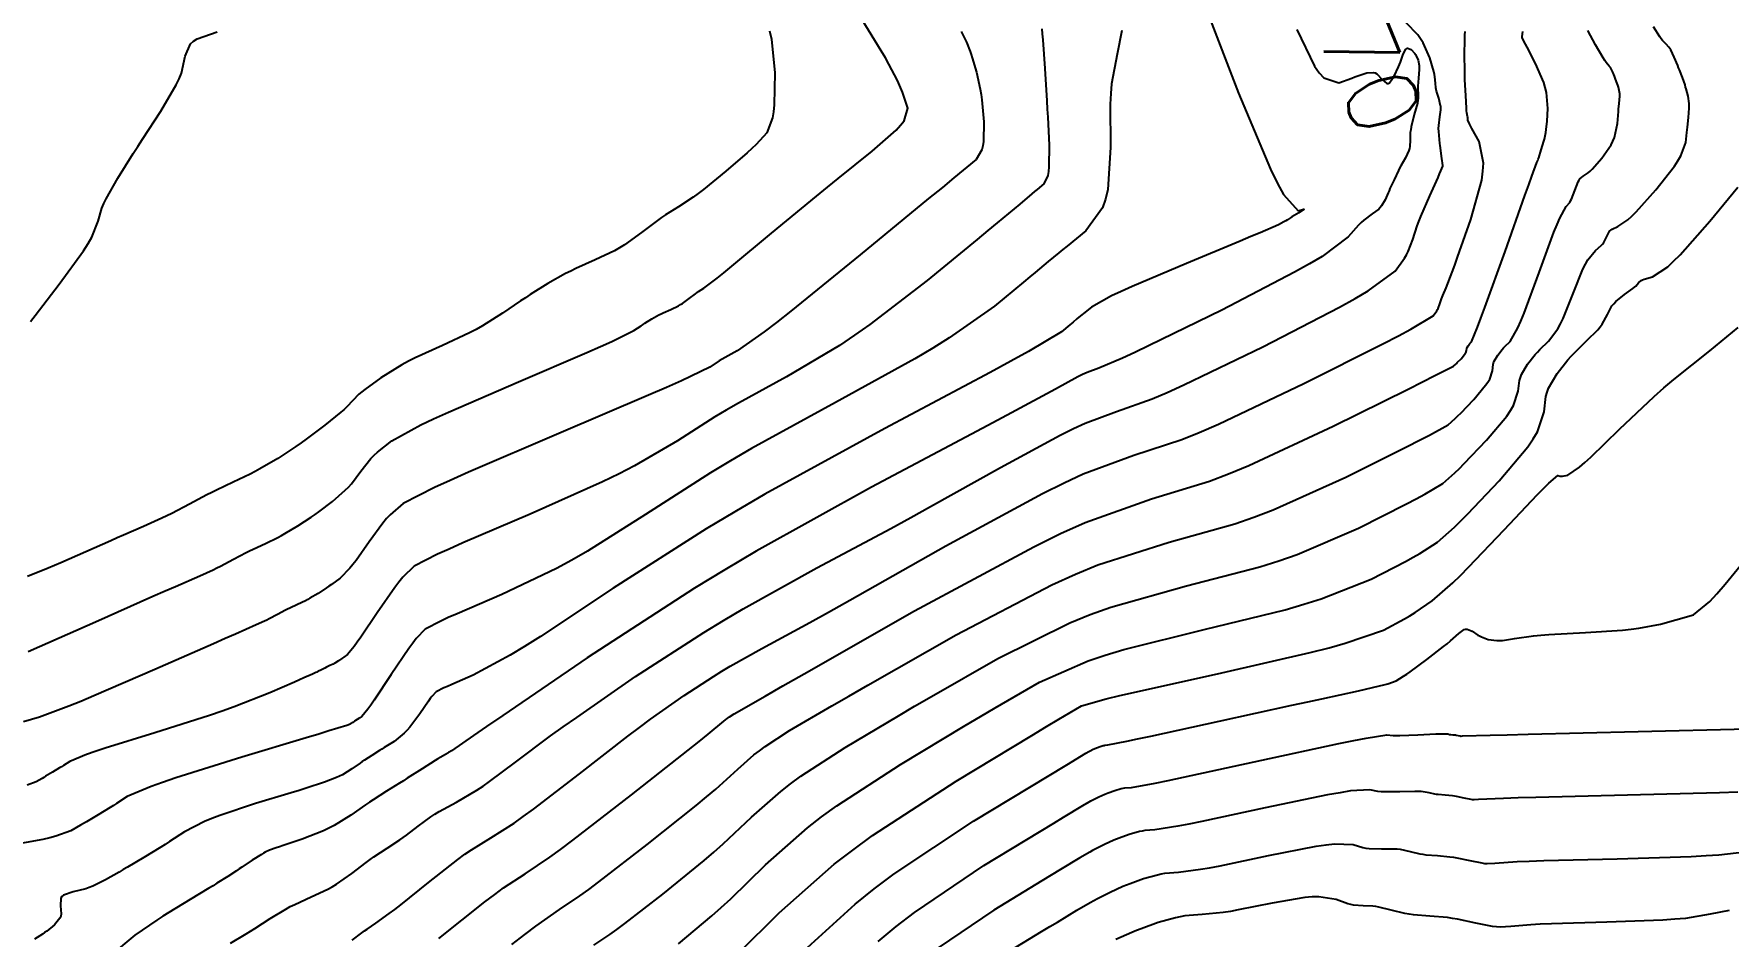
# Model space of a CAD drawing. Header units: metres. Extents: x 837117 to 838479, y 1189012 to 1191015.
# Drawn here: x 837522.6 to 837614.8, y 1190327.7 to 1190376.8 of the extents above; entities that cross this region are included whole.
import ezdxf

# ---------------------------------------------------------------- set-up
doc = ezdxf.new("R2010")
doc.units = ezdxf.units.M
doc.header["$LTSCALE"] = 0.3
doc.layers.add('COTAS 10', color=1, linetype='Continuous')
doc.layers.add('COTAS INT', color=252, linetype='Continuous')
doc.styles.get("Standard").update_dxf_attribs({"font": 'simplex.shx'})

msp = doc.modelspace()

# ---------------------------------------------------------------- linework, layer by layer
at = {"layer": 'COTAS 10'}
for points in [[(837522.325, 1190343.169), (837522.939, 1190343.438), (837525.992, 1190344.783), (837529.12, 1190346.163), (837529.779, 1190346.453), (837530.35, 1190346.704), (837531.666, 1190347.28), (837532.393, 1190347.61), (837532.592, 1190347.706), (837532.79, 1190347.804), (837533.497, 1190348.176), (837534.19, 1190348.542), (837534.379, 1190348.638), (837534.568, 1190348.73), (837535.24, 1190349.043), (837535.916, 1190349.368), (837536.107, 1190349.468), (837536.299, 1190349.573), (837537.007, 1190349.991), (837537.732, 1190350.467), (837537.935, 1190350.608), (837538.139, 1190350.754), (837538.885, 1190351.317), (837539.58, 1190351.93), (837539.753, 1190352.108), (837539.916, 1190352.289), (837540.433, 1190352.97), (837540.971, 1190353.652), (837541.148, 1190353.834), (837541.337, 1190354.012), (837542.118, 1190354.63), (837543.697, 1190355.484), (837544.388, 1190355.811), (837545.19, 1190356.178), (837549.002, 1190357.83), (837552.723, 1190359.419), (837553.467, 1190359.746), (837554.086, 1190360.024), (837555.286, 1190360.62), (837555.672, 1190360.887), (837555.778, 1190360.958), (837555.884, 1190361.026), (837556.262, 1190361.262), (837556.648, 1190361.478), (837556.758, 1190361.535), (837556.87, 1190361.589), (837557.288, 1190361.774), (837557.702, 1190361.971), (837557.812, 1190362.034), (837557.92, 1190362.099), (837558.292, 1190362.365), (837558.633, 1190362.626), (837558.72, 1190362.689), (837558.805, 1190362.748), (837559.088, 1190362.925), (837559.814, 1190363.475), (837560.179, 1190363.769), (837560.614, 1190364.123), (837562.776, 1190365.914), (837565.211, 1190367.93), (837565.819, 1190368.427), (837566.398, 1190368.897), (837568.25, 1190370.372), (837569.558, 1190371.522), (837569.795, 1190371.787), (837569.978, 1190372.029), (837570.185, 1190372.711), (837570.009, 1190373.264), (837569.951, 1190373.426), (837569.889, 1190373.591), (837569.63, 1190374.218), (837569.159, 1190375.121), (837568.963, 1190375.46), (837568.739, 1190375.838), (837567.694, 1190377.524)], [(837553.102, 1190327.181), (837553.974, 1190327.759), (837554.352, 1190328.036), (837554.79, 1190328.363), (837556.862, 1190329.966), (837559.097, 1190331.784), (837559.637, 1190332.247), (837560.142, 1190332.692), (837561.685, 1190334.153), (837563.268, 1190335.552), (837563.8, 1190335.958), (837564.372, 1190336.372), (837566.775, 1190337.936), (837569.673, 1190339.663), (837570.557, 1190340.181), (837571.476, 1190340.716), (837575.091, 1190342.788), (837579.004, 1190344.722), (837580.111, 1190345.168), (837581.229, 1190345.577), (837585.353, 1190346.733), (837589.337, 1190347.765), (837590.367, 1190348.096), (837591.364, 1190348.446), (837594.7, 1190349.871), (837597.308, 1190351.189), (837597.846, 1190351.47), (837598.305, 1190351.716), (837599.297, 1190352.304), (837599.947, 1190352.88), (837600.19, 1190353.118), (837600.46, 1190353.39), (837601.662, 1190354.657), (837602.768, 1190355.972), (837602.977, 1190356.274), (837603.144, 1190356.549), (837603.398, 1190357.319), (837603.462, 1190357.906), (837603.509, 1190358.065), (837603.568, 1190358.223), (837603.89, 1190358.784), (837604.312, 1190359.314), (837604.435, 1190359.453), (837604.561, 1190359.589), (837605.038, 1190360.05), (837605.546, 1190360.715), (837605.691, 1190360.978), (837605.839, 1190361.276), (837606.389, 1190362.639), (837606.917, 1190363.964), (837607.05, 1190364.238), (837607.177, 1190364.472), (837607.589, 1190364.98), (837607.912, 1190365.245), (837607.983, 1190365.324), (837608.046, 1190365.407), (837608.206, 1190365.73), (837608.365, 1190366.023), (837608.428, 1190366.086), (837608.498, 1190366.142), (837608.819, 1190366.282), (837609.362, 1190366.643), (837609.572, 1190366.839), (837609.809, 1190367.076), (837610.882, 1190368.279), (837611.889, 1190369.569), (837612.085, 1190369.862), (837612.245, 1190370.127), (837612.52, 1190370.851), (837612.565, 1190371.39), (837612.58, 1190371.539), (837612.595, 1190371.687), (837612.659, 1190372.219), (837612.698, 1190372.719), (837612.698, 1190372.847), (837612.693, 1190372.971), (837612.635, 1190373.379), (837612.534, 1190373.763), (837612.502, 1190373.871), (837612.468, 1190373.981), (837612.33, 1190374.383), (837612.169, 1190374.802), (837612.122, 1190374.921), (837612.072, 1190375.043), (837611.882, 1190375.495), (837611.691, 1190375.885), (837611.642, 1190375.967), (837611.594, 1190376.038), (837611.434, 1190376.2), (837611.239, 1190376.399), (837611.169, 1190376.493), (837611.092, 1190376.604), (837610.757, 1190377.143)], [(837591.351, 1190376.996), (837592.315, 1190375.002), (837592.567, 1190374.646), (837592.811, 1190374.374), (837593.635, 1190374.102), (837594.341, 1190374.356), (837594.511, 1190374.417), (837594.669, 1190374.472), (837595.149, 1190374.638), (837595.525, 1190374.667), (837595.619, 1190374.636), (837595.707, 1190374.59), (837595.988, 1190374.284), (837596.24, 1190374.059), (837596.311, 1190374.063), (837596.382, 1190374.095), (837596.643, 1190374.453), (837596.879, 1190374.969), (837596.934, 1190375.102), (837596.985, 1190375.23), (837597.132, 1190375.654), (837597.271, 1190375.932), (837597.317, 1190375.968), (837597.366, 1190375.986), (837597.569, 1190375.903), (837597.764, 1190375.695), (837597.808, 1190375.635), (837597.847, 1190375.572), (837597.953, 1190375.336), (837598.002, 1190375.037), (837598.006, 1190374.935), (837598.006, 1190374.825), (837597.969, 1190374.359), (837597.928, 1190373.913), (837597.925, 1190373.815), (837597.925, 1190373.729), (837597.956, 1190373.511), (837597.956, 1190373.249), (837597.937, 1190373.134), (837597.909, 1190373.001), (837597.74, 1190372.37), (837597.57, 1190371.701), (837597.542, 1190371.545), (837597.521, 1190371.401), (837597.515, 1190370.983), (837597.504, 1190370.63), (837597.48, 1190370.526), (837597.448, 1190370.42), (837597.257, 1190370.017), (837597.01, 1190369.579), (837596.943, 1190369.451), (837596.876, 1190369.321), (837596.636, 1190368.828), (837596.417, 1190368.349), (837596.364, 1190368.228), (837596.313, 1190368.111), (837596.154, 1190367.729), (837595.96, 1190367.398), (837595.887, 1190367.314), (837595.806, 1190367.233), (837595.445, 1190366.966), (837594.993, 1190366.623), (837594.854, 1190366.495), (837594.711, 1190366.351), (837594.145, 1190365.712), (837592.724, 1190364.655), (837592.04, 1190364.249), (837591.231, 1190363.793), (837587.262, 1190361.738), (837583.323, 1190359.807), (837582.532, 1190359.43), (837581.872, 1190359.122), (837580.574, 1190358.579), (837579.938, 1190358.345), (837579.696, 1190358.232), (837579.426, 1190358.098), (837578.212, 1190357.439), (837575.826, 1190356.136), (837574.817, 1190355.595), (837573.658, 1190354.977), (837568.212, 1190352.095), (837561.927, 1190348.61), (837560.239, 1190347.611), (837558.573, 1190346.598), (837552.743, 1190342.817), (837548.151, 1190339.684), (837547.266, 1190339.079), (837546.548, 1190338.588), (837545.351, 1190337.763), (837545.238, 1190337.682), (837545.203, 1190337.659), (837545.167, 1190337.637), (837545.025, 1190337.559), (837544.74, 1190337.393), (837544.613, 1190337.315), (837544.466, 1190337.224), (837543.762, 1190336.779), (837542.953, 1190336.266), (837542.74, 1190336.132), (837542.532, 1190336.001), (837541.817, 1190335.556), (837541.103, 1190335.098), (837540.895, 1190334.959), (837540.683, 1190334.816), (837539.88, 1190334.253), (837538.968, 1190333.69), (837538.687, 1190333.547), (837538.393, 1190333.408), (837537.231, 1190332.952), (837536.203, 1190332.604), (837535.994, 1190332.534), (837535.818, 1190332.475), (837535.457, 1190332.357), (837535.224, 1190332.245), (837535.129, 1190332.189), (837535.021, 1190332.124), (837534.518, 1190331.8), (837533.956, 1190331.426), (837533.81, 1190331.329), (837533.667, 1190331.235), (837533.188, 1190330.92), (837532.6, 1190330.548), (837532.389, 1190330.419), (837532.157, 1190330.278), (837531.145, 1190329.676), (837529.986, 1190328.965), (837529.66, 1190328.757), (837529.333, 1190328.542), (837528.136, 1190327.726), (837526.704, 1190326.532)], [(837615.333, 1190335.514), (837614.351, 1190335.48), (837609.344, 1190335.345), (837604.358, 1190335.222), (837603.39, 1190335.194), (837602.601, 1190335.17), (837601.238, 1190335.107), (837600.997, 1190335.093), (837600.915, 1190335.099), (837600.826, 1190335.11), (837600.45, 1190335.187), (837600.036, 1190335.275), (837599.923, 1190335.294), (837599.812, 1190335.309), (837599.414, 1190335.343), (837599.042, 1190335.374), (837598.946, 1190335.388), (837598.853, 1190335.403), (837598.541, 1190335.478), (837598.119, 1190335.54), (837597.956, 1190335.548), (837597.773, 1190335.552), (837596.946, 1190335.53), (837596.115, 1190335.517), (837595.93, 1190335.527), (837595.764, 1190335.541), (837595.325, 1190335.641), (837594.261, 1190335.572), (837593.701, 1190335.48), (837593.025, 1190335.357), (837589.624, 1190334.65), (837586.178, 1190333.913), (837585.474, 1190333.771), (837584.878, 1190333.656), (837583.63, 1190333.465), (837583.087, 1190333.417), (837582.935, 1190333.392), (837582.783, 1190333.361), (837582.229, 1190333.208), (837581.684, 1190333.011), (837581.537, 1190332.953), (837581.392, 1190332.893), (837580.883, 1190332.663), (837580.375, 1190332.404), (837580.23, 1190332.326), (837580.085, 1190332.245), (837579.545, 1190331.931), (837578.492, 1190331.294), (837577.476, 1190330.678), (837574.859, 1190329.092), (837571.829, 1190327.041)]]:
    msp.add_lwpolyline(points, dxfattribs=at)
at = {"layer": 'COTAS INT'}
for points in [[(837586.542, 1190377.788), (837588.177, 1190373.529), (837589.921, 1190369.4), (837590.295, 1190368.627), (837590.622, 1190368.015), (837591.413, 1190367.143), (837591.714, 1190367.231), (837591.732, 1190367.225), (837591.722, 1190367.206), (837591.451, 1190367.023), (837591.082, 1190366.802), (837591.01, 1190366.757), (837590.951, 1190366.72), (837590.845, 1190366.647), (837590.756, 1190366.591), (837590.707, 1190366.564), (837590.647, 1190366.533), (837590.343, 1190366.379), (837589.349, 1190365.944), (837588.854, 1190365.735), (837588.264, 1190365.488), (837585.34, 1190364.277), (837582.392, 1190363.023), (837581.786, 1190362.749), (837581.272, 1190362.507), (837580.176, 1190361.898), (837579.75, 1190361.554), (837579.658, 1190361.48), (837579.577, 1190361.414), (837579.38, 1190361.251), (837579.175, 1190361.08), (837579.09, 1190361.01), (837578.993, 1190360.93), (837578.541, 1190360.558), (837576.743, 1190359.485), (837575.798, 1190358.963), (837574.659, 1190358.343), (837568.93, 1190355.292), (837562.411, 1190351.717), (837560.773, 1190350.767), (837559.208, 1190349.833), (837554.162, 1190346.604), (837550.21, 1190343.981), (837549.335, 1190343.429), (837548.555, 1190342.953), (837546.531, 1190341.867), (837545.37, 1190341.37), (837545.135, 1190341.265), (837544.937, 1190341.175), (837544.532, 1190340.969), (837544.297, 1190340.718), (837544.206, 1190340.6), (837544.104, 1190340.46), (837543.64, 1190339.777), (837543.098, 1190339.046), (837542.946, 1190338.876), (837542.793, 1190338.719), (837542.233, 1190338.269), (837541.703, 1190337.932), (837541.569, 1190337.848), (837541.44, 1190337.767), (837541.02, 1190337.505), (837540.619, 1190337.248), (837540.503, 1190337.17), (837540.383, 1190337.089), (837539.933, 1190336.774), (837539.421, 1190336.458), (837539.263, 1190336.377), (837539.098, 1190336.299), (837538.445, 1190336.043), (837537.447, 1190335.721), (837537.065, 1190335.602), (837536.636, 1190335.469), (837534.704, 1190334.882), (837532.754, 1190334.238), (837532.314, 1190334.069), (837531.917, 1190333.905), (837530.842, 1190333.349), (837530.02, 1190332.815), (837529.782, 1190332.664), (837529.54, 1190332.513), (837528.629, 1190331.958), (837527.736, 1190331.428), (837527.506, 1190331.292), (837527.283, 1190331.162), (837526.538, 1190330.731), (837525.844, 1190330.389), (837525.652, 1190330.314), (837525.461, 1190330.248), (837524.772, 1190330.081), (837524.25, 1190329.899), (837524.163, 1190329.823), (837524.101, 1190329.737), (837524.087, 1190329.332), (837524.128, 1190328.882), (837524.101, 1190328.766), (837524.057, 1190328.654), (837523.759, 1190328.282), (837523.344, 1190327.953), (837523.226, 1190327.869), (837523.107, 1190327.788), (837522.666, 1190327.517)], [(837533.329, 1190327.29), (837534.187, 1190327.807), (837534.423, 1190327.953), (837534.657, 1190328.099), (837535.496, 1190328.639), (837536.345, 1190329.151), (837536.586, 1190329.281), (837536.83, 1190329.405), (837537.733, 1190329.809), (837538.631, 1190330.23), (837538.871, 1190330.365), (837539.108, 1190330.508), (837539.934, 1190331.089), (837540.717, 1190331.684), (837540.927, 1190331.836), (837541.135, 1190331.981), (837541.858, 1190332.459), (837542.545, 1190332.911), (837542.729, 1190333.04), (837542.91, 1190333.172), (837543.544, 1190333.662), (837544.237, 1190334.168), (837544.457, 1190334.309), (837544.689, 1190334.451), (837545.624, 1190334.965), (837546.734, 1190335.612), (837547.074, 1190335.838), (837547.43, 1190336.083), (837548.836, 1190337.134), (837550.753, 1190338.567), (837551.43, 1190339.053), (837552.171, 1190339.578), (837555.377, 1190341.795), (837559.091, 1190344.203), (837560.152, 1190344.848), (837561.228, 1190345.484), (837565.231, 1190347.705), (837569.257, 1190349.857), (837570.346, 1190350.45), (837571.425, 1190351.042), (837575.231, 1190353.17), (837578.469, 1190354.927), (837579.19, 1190355.284), (837579.835, 1190355.586), (837581.53, 1190356.209), (837583.48, 1190356.907), (837584.286, 1190357.256), (837585.208, 1190357.672), (837589.497, 1190359.735), (837593.667, 1190361.889), (837594.514, 1190362.362), (837595.227, 1190362.782), (837596.69, 1190363.854), (837597.199, 1190364.557), (837597.31, 1190364.744), (837597.408, 1190364.929), (837597.657, 1190365.569), (837597.9, 1190366.311), (837597.994, 1190366.56), (837598.1, 1190366.827), (837598.581, 1190367.95), (837599.03, 1190368.954), (837599.116, 1190369.146), (837599.185, 1190369.302), (837599.298, 1190369.556), (837599.3, 1190369.566), (837599.301, 1190369.569), (837599.301, 1190369.571), (837599.3, 1190369.577), (837599.274, 1190369.749), (837599.259, 1190369.856), (837599.24, 1190369.989), (837599.144, 1190370.682), (837599.134, 1190370.791), (837599.07, 1190371.445), (837599.065, 1190371.622), (837599.067, 1190371.784), (837599.132, 1190372.247), (837599.188, 1190372.625), (837599.185, 1190372.734), (837599.175, 1190372.84), (837599.174, 1190372.845), (837599.067, 1190373.259), (837598.943, 1190373.644), (837598.922, 1190373.736), (837598.906, 1190373.822), (837598.896, 1190374.078), (837598.865, 1190374.419), (837598.836, 1190374.558), (837598.798, 1190374.717), (837598.586, 1190375.451), (837598.215, 1190376.278), (837598.077, 1190376.496), (837597.923, 1190376.709), (837597.305, 1190377.369)], [(837581.828, 1190376.949), (837581.578, 1190375.65), (837581.272, 1190374.041), (837581.223, 1190373.51), (837581.191, 1190372.94), (837581.204, 1190370.572), (837581.071, 1190368.287), (837580.945, 1190367.771), (837580.781, 1190367.305), (837579.869, 1190366.042), (837578.848, 1190365.218), (837578.616, 1190365.029), (837578.406, 1190364.857), (837577.828, 1190364.377), (837577.114, 1190363.781), (837576.817, 1190363.535), (837576.477, 1190363.255), (837574.893, 1190361.953), (837572.435, 1190360.217), (837571.544, 1190359.664), (837570.562, 1190359.079), (837566.257, 1190356.702), (837561.689, 1190354.197), (837560.542, 1190353.531), (837559.445, 1190352.877), (837555.91, 1190350.615), (837552.762, 1190348.617), (837551.909, 1190348.13), (837551.066, 1190347.671), (837548.089, 1190346.254), (837545.673, 1190345.218), (837545.183, 1190345.001), (837544.771, 1190344.813), (837543.928, 1190344.384), (837543.439, 1190343.862), (837543.25, 1190343.615), (837543.037, 1190343.324), (837542.073, 1190341.904), (837541.15, 1190340.514), (837540.963, 1190340.242), (837540.807, 1190340.019), (837540.488, 1190339.621), (837540.372, 1190339.548), (837540.343, 1190339.529), (837540.315, 1190339.511), (837540.223, 1190339.454), (837540.135, 1190339.398), (837540.11, 1190339.381), (837540.084, 1190339.363), (837539.985, 1190339.294), (837539.873, 1190339.225), (837539.839, 1190339.207), (837539.803, 1190339.19), (837539.66, 1190339.134), (837538.692, 1190338.838), (837538.135, 1190338.669), (837537.454, 1190338.463), (837533.952, 1190337.407), (837530.369, 1190336.287), (837529.636, 1190336.041), (837529.017, 1190335.823), (837527.717, 1190335.266), (837527.132, 1190334.885), (837526.963, 1190334.778), (837526.791, 1190334.671), (837526.142, 1190334.275), (837525.507, 1190333.898), (837525.343, 1190333.802), (837525.184, 1190333.709), (837524.654, 1190333.402), (837523.841, 1190333.108), (837523.504, 1190333.022), (837523.118, 1190332.935), (837521.319, 1190332.605)], [(837573.08, 1190376.885), (837573.381, 1190376.309), (837573.574, 1190375.808), (837573.632, 1190375.638), (837573.691, 1190375.456), (837573.919, 1190374.686), (837574.127, 1190373.751), (837574.173, 1190373.464), (837574.214, 1190373.165), (837574.324, 1190371.983), (837574.306, 1190370.901), (837574.268, 1190370.664), (837574.214, 1190370.455), (837573.9, 1190369.929), (837572.684, 1190368.922), (837572.063, 1190368.41), (837571.318, 1190367.797), (837567.597, 1190364.742), (837563.818, 1190361.682), (837563.036, 1190361.066), (837562.368, 1190360.55), (837560.909, 1190359.521), (837560.245, 1190359.157), (837560.079, 1190359.06), (837559.919, 1190358.965), (837559.406, 1190358.636), (837557.865, 1190357.89), (837557.058, 1190357.531), (837556.086, 1190357.107), (837551.204, 1190355.027), (837546.278, 1190352.915), (837545.28, 1190352.471), (837544.439, 1190352.089), (837542.722, 1190351.215), (837542.021, 1190350.604), (837541.822, 1190350.387), (837541.621, 1190350.15), (837540.875, 1190349.12), (837540.169, 1190348.111), (837539.994, 1190347.886), (837539.827, 1190347.685), (837539.295, 1190347.156), (837538.823, 1190346.801), (837538.694, 1190346.708), (837538.566, 1190346.619), (837538.107, 1190346.318), (837537.66, 1190346.054), (837537.538, 1190345.987), (837537.417, 1190345.924), (837536.99, 1190345.718), (837536.565, 1190345.521), (837536.446, 1190345.462), (837536.326, 1190345.402), (837535.888, 1190345.17), (837535.441, 1190344.935), (837535.316, 1190344.873), (837535.19, 1190344.812), (837534.73, 1190344.603), (837533.602, 1190344.109), (837533.055, 1190343.868), (837532.406, 1190343.582), (837529.215, 1190342.174), (837525.909, 1190340.743), (837525.187, 1190340.442), (837524.55, 1190340.183), (837522.949, 1190339.595), (837522.082, 1190339.326)], [(837577.47, 1190377.039), (837577.5, 1190376.756), (837577.53, 1190376.429), (837577.641, 1190374.882), (837577.745, 1190373.127), (837577.77, 1190372.669), (837577.794, 1190372.224), (837577.868, 1190370.715), (837577.864, 1190369.522), (837577.839, 1190369.274), (837577.804, 1190369.063), (837577.589, 1190368.601), (837577.217, 1190368.295), (837577.081, 1190368.182), (837576.932, 1190368.057), (837576.277, 1190367.503), (837575.052, 1190366.481), (837574.543, 1190366.06), (837573.961, 1190365.58), (837571.245, 1190363.348), (837568.127, 1190360.95), (837567.29, 1190360.365), (837566.465, 1190359.814), (837563.583, 1190358.111), (837560.967, 1190356.677), (837560.31, 1190356.296), (837559.682, 1190355.921), (837557.658, 1190354.625), (837555.313, 1190353.253), (837554.484, 1190352.831), (837553.576, 1190352.389), (837549.646, 1190350.64), (837545.976, 1190349.067), (837545.231, 1190348.736), (837544.605, 1190348.451), (837543.325, 1190347.8), (837542.706, 1190347.196), (837542.497, 1190346.941), (837542.271, 1190346.648), (837541.316, 1190345.271), (837540.423, 1190343.933), (837540.235, 1190343.664), (837540.073, 1190343.44), (837539.705, 1190342.996), (837539.507, 1190342.847), (837539.453, 1190342.808), (837539.4, 1190342.771), (837539.208, 1190342.645), (837539.02, 1190342.534), (837538.969, 1190342.506), (837538.919, 1190342.48), (837538.74, 1190342.394), (837538.562, 1190342.311), (837538.462, 1190342.261), (837538.278, 1190342.164), (837538.091, 1190342.066), (837538.039, 1190342.04), (837537.986, 1190342.014), (837537.794, 1190341.927), (837537.322, 1190341.72), (837537.093, 1190341.619), (837536.821, 1190341.499), (837535.485, 1190340.91), (837533.543, 1190340.143), (837532.889, 1190339.911), (837532.185, 1190339.671), (837529.223, 1190338.734), (837526.511, 1190337.893), (837525.965, 1190337.713), (837525.507, 1190337.556), (837524.593, 1190337.183), (837524.245, 1190336.956), (837524.144, 1190336.892), (837524.041, 1190336.828), (837523.655, 1190336.593), (837523.277, 1190336.369), (837523.18, 1190336.311), (837523.085, 1190336.256), (837522.77, 1190336.074), (837522.274, 1190335.896)], [(837562.666, 1190376.922), (837562.76, 1190376.477), (837562.944, 1190374.634), (837562.915, 1190372.903), (837562.876, 1190372.528), (837562.823, 1190372.199), (837562.517, 1190371.387), (837561.935, 1190370.751), (837561.707, 1190370.532), (837561.45, 1190370.295), (837560.284, 1190369.285), (837559.065, 1190368.301), (837558.775, 1190368.081), (837558.506, 1190367.884), (837557.706, 1190367.358), (837556.995, 1190366.911), (837556.781, 1190366.763), (837556.561, 1190366.605), (837555.705, 1190365.949), (837554.768, 1190365.28), (837554.497, 1190365.115), (837554.22, 1190364.958), (837553.178, 1190364.462), (837552.128, 1190363.997), (837551.846, 1190363.86), (837551.568, 1190363.718), (837550.598, 1190363.175), (837549.647, 1190362.581), (837549.382, 1190362.408), (837549.115, 1190362.231), (837548.143, 1190361.56), (837547.045, 1190360.869), (837546.699, 1190360.68), (837546.334, 1190360.491), (837544.865, 1190359.817), (837543.384, 1190359.138), (837543.013, 1190358.947), (837542.658, 1190358.754), (837541.515, 1190358.045), (837540.652, 1190357.42), (837540.474, 1190357.28), (837540.322, 1190357.154), (837539.992, 1190356.819), (837539.663, 1190356.466), (837539.512, 1190356.329), (837539.334, 1190356.175), (837538.475, 1190355.478), (837537.455, 1190354.708), (837537.176, 1190354.508), (837536.898, 1190354.315), (837535.907, 1190353.664), (837534.939, 1190353.093), (837534.675, 1190352.949), (837534.415, 1190352.811), (837533.49, 1190352.367), (837532.571, 1190351.94), (837532.313, 1190351.813), (837532.054, 1190351.683), (837531.106, 1190351.181), (837530.139, 1190350.674), (837529.869, 1190350.539), (837529.597, 1190350.408), (837528.602, 1190349.956), (837527.512, 1190349.482), (837527.179, 1190349.337), (837526.833, 1190349.185), (837525.473, 1190348.586), (837524.105, 1190347.991), (837523.755, 1190347.841), (837523.418, 1190347.699), (837522.301, 1190347.24)], [(837522.459, 1190361.106), (837522.711, 1190361.434), (837524.018, 1190363.142), (837525.33, 1190364.956), (837525.584, 1190365.352), (837525.791, 1190365.701), (837526.144, 1190366.574), (837526.335, 1190367.281), (837526.439, 1190367.525), (837526.566, 1190367.79), (837527.211, 1190368.92), (837528.049, 1190370.249), (837528.298, 1190370.639), (837528.554, 1190371.038), (837529.541, 1190372.562), (837530.376, 1190373.985), (837530.536, 1190374.322), (837530.665, 1190374.633), (837530.878, 1190375.55), (837531.152, 1190376.213), (837531.32, 1190376.364), (837531.529, 1190376.501), (837532.619, 1190376.88)], [(837539.955, 1190327.459), (837540.482, 1190327.86), (837540.624, 1190327.962), (837540.763, 1190328.059), (837541.25, 1190328.381), (837541.977, 1190328.901), (837542.268, 1190329.125), (837542.597, 1190329.383), (837544.111, 1190330.601), (837545.705, 1190331.85), (837546.085, 1190332.127), (837546.439, 1190332.375), (837547.494, 1190333.019), (837548.77, 1190333.827), (837549.264, 1190334.178), (837549.817, 1190334.583), (837552.321, 1190336.505), (837554.957, 1190338.546), (837555.594, 1190339.027), (837556.191, 1190339.471), (837558.011, 1190340.772), (837559.609, 1190341.808), (837560.065, 1190342.086), (837560.528, 1190342.359), (837562.25, 1190343.315), (837564.856, 1190344.736), (837565.876, 1190345.305), (837567.024, 1190345.948), (837572.25, 1190348.902), (837577.512, 1190351.756), (837578.684, 1190352.337), (837579.732, 1190352.827), (837582.485, 1190353.84), (837585.087, 1190354.693), (837586.04, 1190355.082), (837587.092, 1190355.537), (837591.731, 1190357.732), (837596.032, 1190359.898), (837596.871, 1190360.334), (837597.559, 1190360.7), (837598.772, 1190361.43), (837598.96, 1190361.691), (837599.002, 1190361.76), (837599.038, 1190361.829), (837599.131, 1190362.066), (837599.221, 1190362.342), (837599.256, 1190362.434), (837599.295, 1190362.533), (837599.473, 1190362.95), (837599.806, 1190363.8), (837599.942, 1190364.173), (837600.098, 1190364.605), (837600.82, 1190366.663), (837601.406, 1190368.801), (837601.475, 1190369.285), (837601.504, 1190369.722), (837601.272, 1190370.907), (837600.875, 1190371.62), (837600.799, 1190371.758), (837600.739, 1190371.872), (837600.646, 1190372.069), (837600.651, 1190372.102), (837600.653, 1190372.12), (837600.656, 1190372.155), (837600.652, 1190372.192), (837600.65, 1190372.204), (837600.646, 1190372.215), (837600.627, 1190372.26), (837600.598, 1190372.464), (837600.588, 1190372.577), (837600.578, 1190372.713), (837600.535, 1190373.406), (837600.496, 1190374.263), (837600.488, 1190374.503), (837600.482, 1190374.743), (837600.468, 1190375.62), (837600.481, 1190376.464), (837600.491, 1190376.684), (837600.504, 1190376.898)], [(837544.679, 1190327.54), (837547.173, 1190329.533), (837547.713, 1190329.946), (837548.189, 1190330.299), (837549.363, 1190331.073), (837550.708, 1190331.965), (837551.291, 1190332.391), (837551.966, 1190332.896), (837555.16, 1190335.368), (837558.237, 1190337.794), (837558.836, 1190338.27), (837559.326, 1190338.66), (837560.184, 1190339.362), (837560.357, 1190339.515), (837560.415, 1190339.559), (837560.477, 1190339.604), (837560.739, 1190339.775), (837562.422, 1190340.739), (837563.379, 1190341.285), (837564.55, 1190341.951), (837570.556, 1190345.364), (837577.032, 1190348.856), (837578.499, 1190349.573), (837579.826, 1190350.18), (837583.441, 1190351.471), (837586.598, 1190352.43), (837587.634, 1190352.829), (837588.742, 1190353.285), (837593.33, 1190355.414), (837597.407, 1190357.441), (837598.192, 1190357.833), (837598.827, 1190358.152), (837599.88, 1190358.691), (837599.991, 1190358.789), (837600.032, 1190358.829), (837600.078, 1190358.875), (837600.283, 1190359.091), (837600.471, 1190359.315), (837600.506, 1190359.366), (837600.535, 1190359.413), (837600.578, 1190359.544), (837600.589, 1190359.644), (837600.597, 1190359.671), (837600.607, 1190359.698), (837600.662, 1190359.793), (837600.734, 1190359.883), (837600.754, 1190359.907), (837600.776, 1190359.93), (837600.857, 1190360.009), (837601.187, 1190360.808), (837601.366, 1190361.286), (837601.582, 1190361.875), (837602.678, 1190364.928), (837603.761, 1190367.968), (837603.969, 1190368.549), (837604.137, 1190369.017), (837604.413, 1190369.765), (837604.459, 1190369.877), (837604.482, 1190369.944), (837604.509, 1190370.026), (837604.646, 1190370.454), (837604.787, 1190370.92), (837604.817, 1190371.026), (837604.842, 1190371.124), (837604.903, 1190371.394), (837604.94, 1190371.721), (837604.95, 1190371.854), (837604.961, 1190372.005), (837605.002, 1190372.704), (837604.925, 1190373.578), (837604.862, 1190373.839), (837604.78, 1190374.108), (837604.333, 1190375.149), (837603.877, 1190376.032), (837603.791, 1190376.201), (837603.721, 1190376.337), (837603.609, 1190376.558), (837603.609, 1190376.597), (837603.611, 1190376.611), (837603.638, 1190376.882)], [(837548.641, 1190327.215), (837549.341, 1190327.764), (837549.939, 1190328.222), (837551.233, 1190329.127), (837552.341, 1190329.862), (837552.822, 1190330.213), (837553.378, 1190330.629), (837556.011, 1190332.667), (837558.667, 1190334.789), (837559.236, 1190335.258), (837559.734, 1190335.676), (837560.934, 1190336.758), (837561.812, 1190337.533), (837562.107, 1190337.759), (837562.425, 1190337.988), (837563.757, 1190338.855), (837566.048, 1190340.201), (837566.968, 1190340.733), (837568.013, 1190341.333), (837572.823, 1190344.076), (837578.018, 1190346.789), (837579.305, 1190347.37), (837580.527, 1190347.879), (837584.397, 1190349.102), (837587.967, 1190350.098), (837589.001, 1190350.462), (837590.053, 1190350.865), (837594.015, 1190352.643), (837597.357, 1190354.315), (837598.019, 1190354.652), (837598.566, 1190354.934), (837599.589, 1190355.497), (837599.969, 1190355.834), (837600.111, 1190355.973), (837600.269, 1190356.133), (837600.972, 1190356.874), (837601.619, 1190357.643), (837601.742, 1190357.82), (837601.84, 1190357.981), (837601.988, 1190358.432), (837602.025, 1190358.775), (837602.053, 1190358.868), (837602.088, 1190358.961), (837602.276, 1190359.289), (837602.523, 1190359.599), (837602.595, 1190359.68), (837602.668, 1190359.759), (837602.947, 1190360.029), (837603.367, 1190360.762), (837603.529, 1190361.132), (837603.711, 1190361.576), (837604.534, 1190363.783), (837605.339, 1190365.966), (837605.509, 1190366.393), (837605.657, 1190366.744), (837606.001, 1190367.372), (837606.193, 1190367.585), (837606.245, 1190367.673), (837606.296, 1190367.774), (837606.475, 1190368.248), (837606.652, 1190368.704), (837606.701, 1190368.795), (837606.751, 1190368.871), (837606.932, 1190369.016), (837607.197, 1190369.193), (837607.301, 1190369.289), (837607.417, 1190369.405), (837607.942, 1190369.994), (837608.443, 1190370.721), (837608.543, 1190370.925), (837608.626, 1190371.13), (837608.79, 1190371.877), (837608.84, 1190372.531), (837608.852, 1190372.677), (837608.864, 1190372.807), (837608.901, 1190373.152), (837608.919, 1190373.384), (837608.919, 1190373.444), (837608.916, 1190373.501), (837608.89, 1190373.69), (837608.843, 1190373.869), (837608.828, 1190373.919), (837608.812, 1190373.97), (837608.748, 1190374.156), (837608.674, 1190374.35), (837608.652, 1190374.406), (837608.629, 1190374.462), (837608.54, 1190374.672), (837608.452, 1190374.853), (837608.429, 1190374.891), (837608.407, 1190374.924), (837608.333, 1190374.999), (837608.177, 1190375.203), (837608.103, 1190375.317), (837608.016, 1190375.456), (837607.591, 1190376.165), (837607.173, 1190376.948)], [(837557.712, 1190327.265), (837559.526, 1190328.78), (837560.037, 1190329.236), (837560.551, 1190329.708), (837562.435, 1190331.549), (837564.724, 1190333.571), (837565.492, 1190334.158), (837566.319, 1190334.756), (837569.793, 1190337.016), (837573.299, 1190339.126), (837574.146, 1190339.629), (837574.94, 1190340.098), (837577.358, 1190341.5), (837579.99, 1190342.654), (837580.917, 1190342.966), (837581.931, 1190343.275), (837586.309, 1190344.364), (837590.707, 1190345.433), (837591.733, 1190345.729), (837592.675, 1190346.026), (837595.385, 1190347.1), (837597.259, 1190348.062), (837597.674, 1190348.289), (837598.044, 1190348.498), (837599.006, 1190349.111), (837599.925, 1190349.925), (837600.269, 1190350.262), (837600.651, 1190350.647), (837602.352, 1190352.44), (837603.916, 1190354.3), (837604.212, 1190354.728), (837604.449, 1190355.117), (837604.809, 1190356.207), (837604.898, 1190357.037), (837604.965, 1190357.263), (837605.049, 1190357.486), (837605.504, 1190358.279), (837606.101, 1190359.029), (837606.275, 1190359.226), (837606.453, 1190359.418), (837607.128, 1190360.071), (837607.725, 1190360.668), (837607.854, 1190360.824), (837607.967, 1190360.977), (837608.245, 1190361.495), (837608.495, 1190361.962), (837608.59, 1190362.083), (837608.697, 1190362.199), (837609.178, 1190362.588), (837609.632, 1190362.905), (837609.722, 1190362.976), (837609.797, 1190363.04), (837609.937, 1190363.213), (837610.079, 1190363.341), (837610.155, 1190363.377), (837610.246, 1190363.414), (837610.706, 1190363.548), (837611.526, 1190364.094), (837611.844, 1190364.39), (837612.201, 1190364.748), (837613.821, 1190366.564), (837615.336, 1190368.417)], [(837560.959, 1190326.725), (837563.186, 1190328.944), (837566.179, 1190331.59), (837567.185, 1190332.357), (837568.267, 1190333.141), (837572.811, 1190336.097), (837576.925, 1190338.588), (837577.735, 1190339.077), (837578.403, 1190339.48), (837579.626, 1190340.212), (837580.976, 1190340.587), (837581.723, 1190340.764), (837582.632, 1190340.973), (837587.265, 1190341.995), (837592.077, 1190343.1), (837593.099, 1190343.363), (837593.987, 1190343.606), (837596.07, 1190344.328), (837597.209, 1190344.936), (837597.501, 1190345.108), (837597.783, 1190345.281), (837598.714, 1190345.917), (837599.84, 1190346.903), (837600.245, 1190347.295), (837600.689, 1190347.74), (837602.63, 1190349.779), (837604.417, 1190351.678), (837604.765, 1190352.035), (837605.05, 1190352.318), (837605.549, 1190352.73), (837605.682, 1190352.694), (837605.737, 1190352.694), (837605.799, 1190352.7), (837606.088, 1190352.758), (837606.726, 1190353.195), (837607.009, 1190353.439), (837607.337, 1190353.736), (837608.906, 1190355.254), (837610.794, 1190357.041), (837611.324, 1190357.509), (837611.857, 1190357.965), (837613.809, 1190359.511), (837615.354, 1190360.796)], [(837563.936, 1190326.34), (837567.319, 1190329.417), (837568.361, 1190330.244), (837569.45, 1190331.062), (837573.766, 1190333.927), (837578.832, 1190336.997), (837579.866, 1190337.623), (837580.025, 1190337.716), (837580.068, 1190337.74), (837580.11, 1190337.763), (837580.26, 1190337.839), (837580.41, 1190337.907), (837580.453, 1190337.924), (837580.496, 1190337.942), (837580.657, 1190338), (837580.82, 1190338.045), (837580.864, 1190338.054), (837580.909, 1190338.061), (837581.069, 1190338.075), (837582.094, 1190338.276), (837582.684, 1190338.401), (837583.406, 1190338.556), (837587.121, 1190339.366), (837591.071, 1190340.233), (837591.941, 1190340.424), (837592.715, 1190340.593), (837594.706, 1190341.026), (837595.848, 1190341.286), (837596.087, 1190341.346), (837596.292, 1190341.401), (837596.755, 1190341.557), (837597.16, 1190341.81), (837597.329, 1190341.926), (837597.521, 1190342.063), (837598.422, 1190342.724), (837599.333, 1190343.424), (837599.532, 1190343.585), (837599.708, 1190343.732), (837600.154, 1190344.143), (837600.447, 1190344.356), (837600.527, 1190344.377), (837600.607, 1190344.382), (837600.893, 1190344.262), (837601.2, 1190344.056), (837601.293, 1190344.007), (837601.389, 1190343.96), (837601.767, 1190343.818), (837602.23, 1190343.751), (837602.38, 1190343.752), (837602.54, 1190343.761), (837603.195, 1190343.864), (837604.222, 1190344.01), (837604.616, 1190344.047), (837605.057, 1190344.082), (837607.045, 1190344.196), (837609.069, 1190344.328), (837609.534, 1190344.375), (837609.956, 1190344.426), (837611.135, 1190344.649), (837611.961, 1190344.879), (837612.161, 1190344.935), (837612.349, 1190344.987), (837612.923, 1190345.148), (837613.815, 1190345.888), (837614.202, 1190346.306), (837614.65, 1190346.815), (837616.777, 1190349.423)], [(837568.575, 1190327.388), (837569.557, 1190328.193), (837570.557, 1190328.967), (837574.312, 1190331.51), (837578.13, 1190333.823), (837578.662, 1190334.145), (837579.706, 1190334.777), (837580.055, 1190334.981), (837580.149, 1190335.033), (837580.242, 1190335.083), (837580.571, 1190335.251), (837580.901, 1190335.4), (837580.995, 1190335.439), (837581.09, 1190335.476), (837581.443, 1190335.604), (837581.801, 1190335.703), (837581.9, 1190335.723), (837581.998, 1190335.739), (837582.35, 1190335.77), (837583.649, 1190336.002), (837584.344, 1190336.144), (837585.186, 1190336.321), (837589.436, 1190337.241), (837593.643, 1190338.149), (837594.458, 1190338.317), (837595.12, 1190338.449), (837596.245, 1190338.626), (837596.586, 1190338.591), (837596.753, 1190338.59), (837596.953, 1190338.592), (837597.939, 1190338.63), (837598.915, 1190338.673), (837599.109, 1190338.679), (837599.27, 1190338.683), (837599.572, 1190338.674), (837599.663, 1190338.652), (837599.691, 1190338.647), (837599.719, 1190338.643), (837599.828, 1190338.634), (837599.945, 1190338.624), (837599.978, 1190338.62), (837600.011, 1190338.614), (837600.132, 1190338.588), (837600.242, 1190338.566), (837600.268, 1190338.563), (837600.292, 1190338.561), (837600.363, 1190338.565), (837601.862, 1190338.609), (837602.787, 1190338.632), (837603.933, 1190338.66), (837609.912, 1190338.802), (837615.893, 1190338.944)], [(837575.405, 1190326.675), (837577.459, 1190327.92), (837577.915, 1190328.196), (837578.322, 1190328.442), (837579.385, 1190329.085), (837580.114, 1190329.51), (837580.312, 1190329.619), (837580.507, 1190329.725), (837581.194, 1190330.075), (837581.883, 1190330.386), (837582.079, 1190330.467), (837582.278, 1190330.546), (837583.016, 1190330.813), (837583.765, 1190331.019), (837583.97, 1190331.061), (837584.175, 1190331.095), (837584.911, 1190331.16), (837586.107, 1190331.31), (837586.603, 1190331.398), (837587.17, 1190331.505), (837589.812, 1190332.058), (837592.407, 1190332.565), (837592.944, 1190332.643), (837593.403, 1190332.695), (837594.406, 1190332.656), (837594.941, 1190332.491), (837595.106, 1190332.463), (837595.277, 1190332.442), (837595.953, 1190332.43), (837596.631, 1190332.43), (837596.803, 1190332.417), (837596.968, 1190332.398), (837597.51, 1190332.283), (837598.042, 1190332.155), (837598.201, 1190332.128), (837598.365, 1190332.105), (837599, 1190332.053), (837599.678, 1190331.994), (837599.869, 1190331.968), (837600.062, 1190331.936), (837600.769, 1190331.785), (837601.41, 1190331.654), (837601.562, 1190331.635), (837601.702, 1190331.624), (837602.113, 1190331.649), (837603.339, 1190331.731), (837603.993, 1190331.757), (837604.784, 1190331.783), (837608.775, 1190331.889), (837612.809, 1190332.015), (837613.627, 1190332.054), (837614.314, 1190332.095), (837615.715, 1190332.258)], [(837614.872, 1190329.07), (837613.836, 1190328.862), (837612.488, 1190328.643), (837611.92, 1190328.594), (837611.268, 1190328.55), (837608.207, 1190328.433), (837605.209, 1190328.345), (837604.596, 1190328.319), (837604.077, 1190328.292), (837602.987, 1190328.191), (837602.406, 1190328.156), (837602.208, 1190328.172), (837601.994, 1190328.198), (837601.087, 1190328.383), (837600.087, 1190328.597), (837599.815, 1190328.642), (837599.545, 1190328.68), (837598.586, 1190328.762), (837597.688, 1190328.836), (837597.455, 1190328.869), (837597.231, 1190328.907), (837596.479, 1190329.087), (837595.818, 1190329.255), (837595.65, 1190329.285), (837595.488, 1190329.308), (837594.96, 1190329.33), (837594.439, 1190329.367), (837594.282, 1190329.4), (837594.119, 1190329.441), (837593.486, 1190329.671), (837592.544, 1190329.818), (837592.187, 1190329.806), (837591.788, 1190329.773), (837590, 1190329.466), (837588.162, 1190329.097), (837587.732, 1190329.024), (837587.336, 1190328.964), (837586.191, 1190328.855), (837585.264, 1190328.773), (837585.006, 1190328.729), (837584.746, 1190328.678), (837583.802, 1190328.417), (837582.872, 1190328.081), (837582.621, 1190327.982), (837582.374, 1190327.879), (837581.505, 1190327.487)]]:
    msp.add_lwpolyline(points, dxfattribs=at)

# ---------------------------------------------------------------- texts
at = {"layer": 'COTAS 10', "insert": (837589.89, 1190382.884), "char_height": 3.8, "attachment_point": 7, "rotation": 292.43459}
msp.add_mtext('1570', dxfattribs=at)

doc.saveas('drawing.dxf')
